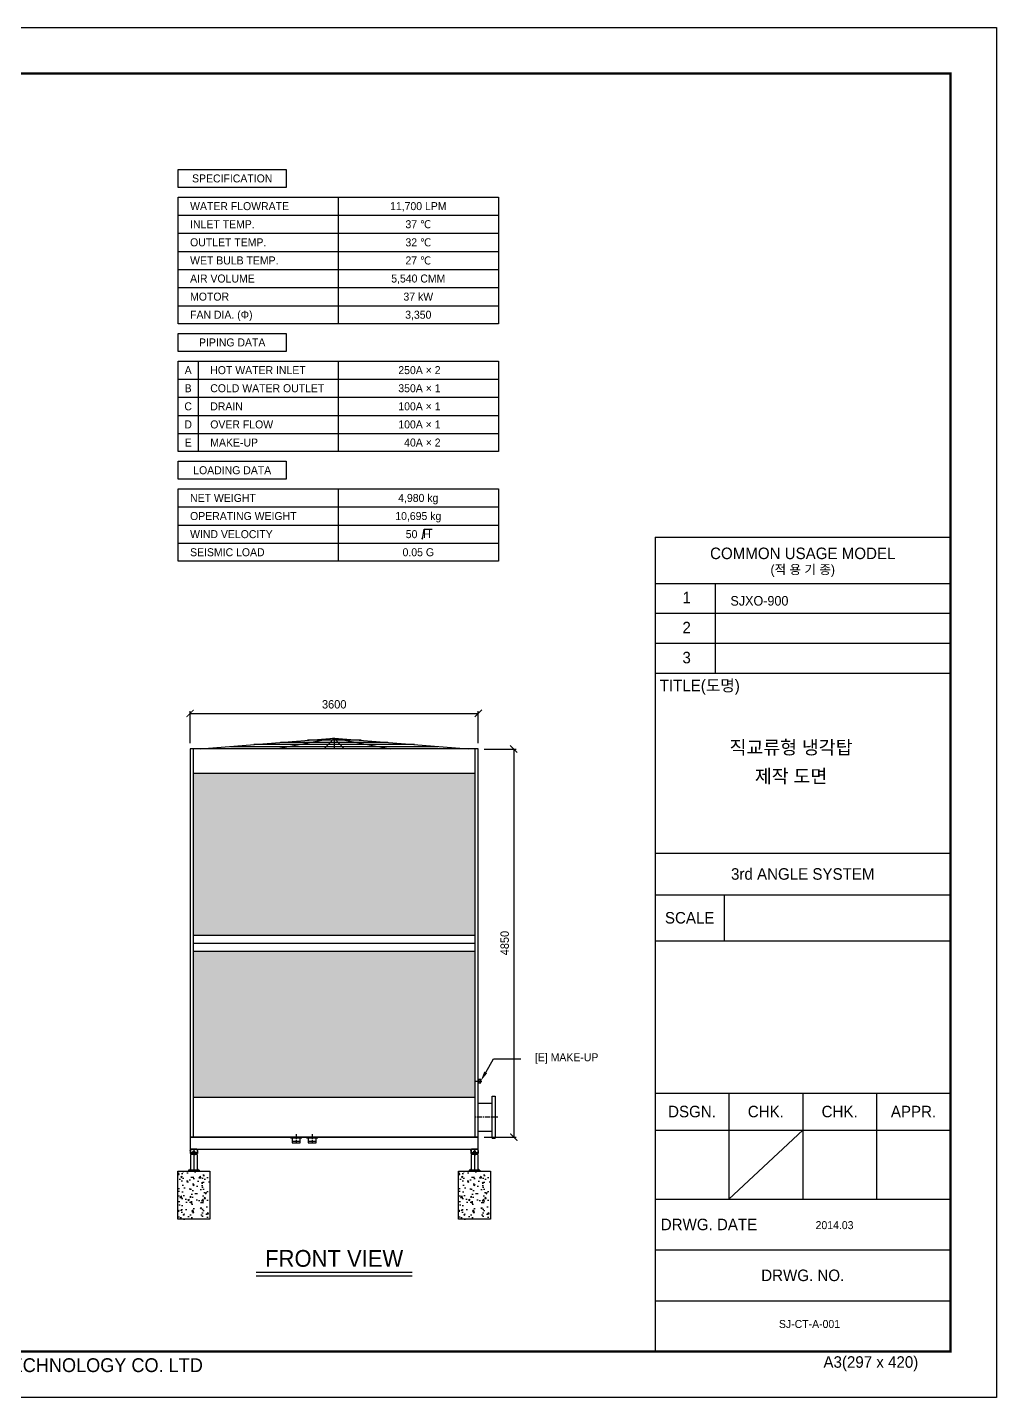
# Model space of a CAD drawing. Header units: millimetres. Extents: x 14797 to 39010, y -1427 to 15695.
# Drawn here: x 26904 to 39010, y -1427 to 15695 of the extents above; entities that cross this region are included whole.
import ezdxf
from ezdxf.enums import TextEntityAlignment as Align

# ---------------------------------------------------------------- set-up
doc = ezdxf.new("R2010")
doc.units = ezdxf.units.MM
doc.linetypes.add('CENTER', pattern=[2, 1.25, -0.25, 0.25, -0.25])
doc.layers.get('DEFPOINTS').update_dxf_attribs({"color": 143})
for name, color, linetype in [('CENTER', 1, 'CENTER'), ('냉각탑_box', 1, 'Continuous'), ('냉각탑_dim', 1, 'Continuous'), ('냉각탑_form', 1, 'Continuous'), ('냉각탑_text', 3, 'Continuous')]:
    doc.layers.add(name, color=color, linetype=linetype)
doc.styles.add('HY울릉도L', font='')
doc.styles.add('돋움', font='')
doc.styles.get('HY울릉도L').set_extended_font_data('HY울릉도L')
doc.styles.get('돋움').set_extended_font_data('Dotum')
doc.dimstyles.new('성지DIM', dxfattribs={"dimtxt": 3.5, "dimasz": 3, "dimexe": 1, "dimexo": 2.5, "dimgap": 2, "dimtad": 1, "dimdec": 0, "dimzin": 3, "dimdsep": 46, "dimtxsty": 'HY울릉도L', "dimblk": 'ARCHTICK', "dimcen": -2, "dimclrd": 256, "dimclre": 256, "dimclrt": 7, "dimadec": 0, "dimazin": 0, "dimtfac": 1, "dimtdec": 0, "dimtofl": 0, "dimtmove": 0, "dimatfit": 3, "dimfxl": 0, "dimtolj": 1, "dimtzin": 0, "dimlwe": -1, "dimarcsym": 0})

# ---------------------------------------------------------------- blocks, each defined once
blk = doc.blocks.new('냉각탑form')
at = {"layer": 'DEFPOINTS'}
blk.add_lwpolyline([(0, 297.07), (420.1, 297.07), (420.1, 0), (0, 0)], close=True, dxfattribs=at)
at = {"layer": '냉각탑_form'}
for p, q in [((346.08, 186.55), (346.08, 10)), ((346.08, 186.55), (410.1, 186.55)), ((346.08, 186.55), (410.1, 186.55)), ((346.08, 176.54), (410.1, 176.54)), ((359.09, 176.54), (359.09, 157.04)), ((346.08, 170.04), (410.1, 170.04)), ((346.08, 163.54), (410.1, 163.54)), ((346.08, 157.04), (410.1, 157.04)), ((346.08, 157.04), (410.1, 157.04)), ((346.08, 118.03), (410.1, 118.03)), ((346.08, 109.03), (410.1, 109.03)), ((361.09, 109.03), (361.09, 99.02)), ((346.08, 99.02), (410.1, 99.02)), ((346.08, 66.02), (410.1, 66.02)), ((362.09, 66.02), (362.09, 43.01)), ((378.09, 66.02), (378.09, 43.01)), ((394.1, 66.02), (394.1, 43.01)), ((346.08, 58.01), (410.1, 58.01)), ((378.09, 58.01), (362.09, 43.01)), ((346.08, 43.01), (410.1, 43.01)), ((346.08, 32.01), (410.1, 32.01)), ((346.08, 21.01), (410.1, 21.01))]:
    blk.add_line(p, q, dxfattribs=at)
at = {"layer": '냉각탑_form', "const_width": 0.5}
blk.add_lwpolyline([(10, 287.07), (10, 10), (410.1, 10), (410.1, 287.07)], close=True, dxfattribs=at)
at = {"layer": '냉각탑_form', "style": '돋움'}
for s, height, p in [('COMMON USAGE MODEL', 2.5006, (378.09, 183.04)), ('(적 용 기 종)', 2, (378.09, 179.54)), ('3rd ANGLE SYSTEM', 2.5006, (378.09, 113.53)), ('SCALE', 2.501, (353.59, 104.03)), ('DSGN.', 2.501, (354.09, 62.02)), ('CHK.', 2.501, (370.09, 62.02)), ('CHK.', 2.501, (386.09, 62.02)), ('APPR.', 2.501, (402.1, 62.02)), ('DRWG. NO.', 2.501, (378.09, 26.51))]:
    blk.add_text(s, height=height, dxfattribs=at).set_placement(p, align=Align.MIDDLE_CENTER)
for s, height, p in [('1', 2.5, (352.02, 172.2)), ('2', 2.5, (352.02, 165.7)), ('3', 2.5, (352.02, 159.2)), ('TITLE(도명)', 2.501, (347.09, 153.14)), ('DRWG. DATE', 2.501, (347.32, 36.29)), ('A3(297 x 420)', 2.5006, (382.58, 6.47)), ('SUNG JI AIR-CONDITIONING TECHNOLOGY CO. LTD', 3.0007, (149.5, 5.53))]:
    blk.add_text(s, height=height, dxfattribs=at).set_placement(p)
blk = doc.blocks.new('_ArchTick')
at = {"color": 0, "linetype": 'ByBlock', "const_width": 0.15}
blk.add_lwpolyline([(-0.5, -0.5), (0.5, 0.5)], dxfattribs=at)
blk = doc.blocks.new('*D22')
at = {"layer": 'DEFPOINTS', "color": 0, "transparency": 16777216}
for p in [(32536, 7123), (28936, 6678), (32536, 6678)]:
    blk.add_point(p, dxfattribs=at)
at = {"layer": '냉각탑_dim', "transparency": 16777216}
for p, q in [((28936, 6753), (28936, 7153)), ((32536, 6753), (32536, 7153))]:
    blk.add_line(p, q, dxfattribs=at)
at = {"layer": '냉각탑_dim', "lineweight": -2, "transparency": 16777216}
blk.add_line((28936, 7123), (32536, 7123), dxfattribs=at)
at = {"layer": '냉각탑_dim', "lineweight": -2, "transparency": 16777216, "xscale": 90, "yscale": 90, "zscale": 90, "rotation": 180}
blk.add_blockref('_ArchTick', (28936, 7123), dxfattribs=at)
at = {"layer": '냉각탑_dim', "lineweight": -2, "transparency": 16777216, "xscale": 90, "yscale": 90, "zscale": 90}
blk.add_blockref('_ArchTick', (32536, 7123), dxfattribs=at)
at = {"layer": '냉각탑_dim', "color": 7, "transparency": 16777216, "insert": (30736, 7236), "char_height": 105, "attachment_point": 5, "style": 'HY울릉도L'}
blk.add_mtext('\\A1;3600', dxfattribs=at)
blk = doc.blocks.new('*D23')
at = {"layer": 'DEFPOINTS', "color": 0, "transparency": 16777216}
for p in [(32536, 6678), (32536, 1828), (32979, 1828)]:
    blk.add_point(p, dxfattribs=at)
at = {"layer": '냉각탑_dim', "transparency": 16777216}
for p, q in [((32611, 6678), (33009, 6678)), ((32611, 1828), (33009, 1828))]:
    blk.add_line(p, q, dxfattribs=at)
at = {"layer": '냉각탑_dim', "lineweight": -2, "transparency": 16777216}
blk.add_line((32979, 6678), (32979, 1828), dxfattribs=at)
at = {"layer": '냉각탑_dim', "lineweight": -2, "transparency": 16777216, "xscale": 90, "yscale": 90, "zscale": 90}
for p, rotation in [((32979, 6678), 90), ((32979, 1828), 270)]:
    blk.add_blockref('_ArchTick', p, dxfattribs=dict(at, rotation=rotation))
at = {"layer": '냉각탑_dim', "color": 7, "transparency": 16777216, "insert": (32866, 4253), "char_height": 105, "attachment_point": 5, "rotation": 90, "style": 'HY울릉도L'}
blk.add_mtext('\\A1;4850', dxfattribs=at)
blk = doc.blocks.new('A$C6ABE2FCF')
for p, q in [((18, 284), (18, 231)), ((18, 284), (112, 284)), ((112, 281), (18, 281)), ((18, 268), (18, 271)), ((112, 231), (18, 231)), ((23, 281), (23, 236)), ((107, 236), (23, 236)), ((107, 218), (23, 218)), ((23, 218), (23, 23)), ((102, 284), (28, 284)), ((47, 246), (47, 236)), ((65, 236), (47, 236)), ((47, 228), (47, 218)), ((65, 218), (47, 218)), ((52, 249), (78, 249)), ((73, 236), (52, 236)), ((52, 231), (78, 231)), ((73, 218), (52, 218)), ((56, 246), (56, 236)), ((56, 228), (56, 218)), ((59, 249), (59, 263)), ((59, 249), (59, 263)), ((59, 263), (72, 263)), ((59, 218), (59, 231)), ((59, 231), (59, 218)), ((59, 218), (59, 231)), ((60, 263), (60, 249)), ((65, 236), (82, 236)), ((65, 236), (83, 236)), ((65, 218), (65, 23)), ((65, 218), (82, 218)), ((65, 218), (83, 218)), ((71, 263), (71, 249)), ((71, 218), (71, 231)), ((71, 231), (71, 218)), ((71, 218), (71, 231)), ((72, 249), (72, 263)), ((72, 249), (72, 263)), ((74, 246), (74, 236)), ((74, 228), (74, 218)), ((83, 246), (83, 236)), ((83, 228), (83, 218)), ((107, 281), (107, 236)), ((107, 218), (107, 23)), ((112, 268), (112, 284)), ((112, 268), (112, 231)), ((130, 23), (0, 23)), ((0, 23), (0, 9)), ((130, 9), (0, 9)), ((130, 23), (130, 9))]:
    blk.add_line(p, q)
for centre, radius, start, end in [((52, 245), 4.38, 17.2184, 162.7816), ((52, 227), 4.38, 17.2184, 162.7816), ((65, 234), 15, 90.4828, 127.3884), ((65, 216), 15, 90.4828, 127.3884), ((65, 234), 15, 52.6116, 89.5172), ((65, 216), 15, 52.6116, 89.5172), ((78, 245), 4.38, 17.2184, 162.7816), ((78, 227), 4.38, 17.2184, 162.7816)]:
    blk.add_arc(centre, radius, start, end)
at = {"layer": 'CENTER'}
for p, q in [((65, 279), (65, 0)), ((20, 39), (20, 0)), ((110, 39), (110, 0))]:
    blk.add_line(p, q, dxfattribs=at)
blk = doc.blocks.new('A$C036B6841')
at = {"color": 3}
for p, q in [((0, 0), (650, 53.1)), ((1153, 10.6), (147, 10.6)), ((1040, 21.2), (260, 21.2)), ((650, 53.1), (379, 0)), ((910, 31.8), (390, 31.8)), ((780, 42.4), (520, 42.4)), ((650, 53.1), (601.1, 0)), ((650, 53.1), (1300, 0)), ((650, 53.1), (698.9, 0)), ((650, 53.1), (921, 0))]:
    blk.add_line(p, q, dxfattribs=at)
at = {"layer": 'DEFPOINTS'}
blk.add_line((650, 53.1), (650, 0), dxfattribs=at)

msp = doc.modelspace()

# ---------------------------------------------------------------- hatches: boundary and pattern name
h = msp.add_hatch()
h.set_pattern_fill('HONEY', color=1, scale=7.6, angle=90)
h.set_pattern_definition([(90, (3320.992, -326.304), (-20.897193, 36.195), [24.13, -48.26]), (210, (3320.992, -326.304), (-20.897193, -36.195), [24.13, -48.26]), (150, (3320.992, -326.304), (-41.794386, 8e-08), [-48.26, 24.13])])
h.paths.add_polyline_path([(28975.8, 6378.2), (28975.8, 4353.2), (32495.8, 4353.2), (32495.8, 6378.2)])
h.paths.add_polyline_path([(32495.8, 2328.2), (32495.8, 4153.2), (28975.8, 4153.2), (28975.8, 2328.2)])
h = msp.add_hatch()
h.set_pattern_fill('AR-CONC', color=8)
h.set_pattern_definition([(50, (-19554.4, -4267.41), (182.18467, -15.9391), [19.05, -209.55]), (355, (-19554.4, -4267.41), (-35.2434, 191.05685), [15.24, -167.6406]), (100.45144, (-19539.22, -4268.74), (146.94125, 175.11775), [16.19, -178.09024]), (46.1842, (-19554.4, -4216.61), (271.079, -42.0423), [28.575, -314.325]), (96.63556, (-19531.82, -4220.12), (237.4041, 247.4261), [24.285, -267.1356]), (351.18415, (-19554.4, -4216.6), (237.4041, 247.4261), [22.86, -251.4597]), (21, (-19529, -4229.31), (151.6144, -102.2652), [19.05, -209.55]), (326, (-19529, -4229.31), (61.802, 184.188), [15.24, -167.64]), (71.45144, (-19516.37, -4237.84), (213.4164, 81.9228), [16.19, -178.08994]), (37.5, (-19554.406, -4267.41), (3.0886, 84.55504), [0, -165.608, 0, -170.18, 0, -168.275]), (7.5, (-19554.41, -4267.41), (66.81966, 100.18057), [0, -97.028, 0, -161.798, 0, -64.135]), (327.5, (-19611.05, -4267.41), (135.590595, -5.72874), [0, -63.5, 0, -198.12, 0, -262.89]), (317.5, (-19636.45, -4267.41), (148.12918, 25.4265), [0, -82.55, 0, -131.572, 0, -186.69])])
h.paths.add_polyline_path([(29182.7, 1403.2), (28782.7, 1403.2), (28782.7, 803.2), (29182.7, 803.2)])
h = msp.add_hatch()
h.set_pattern_fill('AR-CONC', color=8)
h.set_pattern_definition([(50, (-16048.2, -4267.41), (182.18467, -15.9391), [19.05, -209.55]), (355, (-16048.2, -4267.41), (-35.2434, 191.05685), [15.24, -167.6406]), (100.45144, (-16033.01, -4268.74), (146.94125, 175.11775), [16.19, -178.09024]), (46.1842, (-16048.2, -4216.61), (271.079, -42.0423), [28.575, -314.325]), (96.63556, (-16025.6, -4220.12), (237.4041, 247.4261), [24.285, -267.1356]), (351.18415, (-16048.2, -4216.6), (237.4041, 247.4261), [22.86, -251.4597]), (21, (-16022.8, -4229.31), (151.6144, -102.2652), [19.05, -209.55]), (326, (-16022.8, -4229.31), (61.802, 184.188), [15.24, -167.64]), (71.45144, (-16010.16, -4237.84), (213.4164, 81.9228), [16.19, -178.08994]), (37.5, (-16048.196, -4267.41), (3.0886, 84.55504), [0, -165.608, 0, -170.18, 0, -168.275]), (7.5, (-16048.2, -4267.41), (66.81966, 100.18057), [0, -97.028, 0, -161.798, 0, -64.135]), (327.5, (-16104.84, -4267.41), (135.590595, -5.72874), [0, -63.5, 0, -198.12, 0, -262.89]), (317.5, (-16130.24, -4267.41), (148.12918, 25.4265), [0, -82.55, 0, -131.572, 0, -186.69])])
h.paths.add_polyline_path([(32688.9, 1403.2), (32288.9, 1403.2), (32288.9, 803.2), (32688.9, 803.2)])

# ---------------------------------------------------------------- linework, layer by layer
at = {"color": 3}
for p, q in [((28935.8, 6678.2), (28935.8, 1828.2)), ((32535.8, 6678.2), (28935.8, 6678.2)), ((28975.8, 6678.2), (28975.8, 1828.2)), ((32495.8, 1828.2), (32495.8, 6678.2)), ((32535.8, 1828.2), (32535.8, 6678.2)), ((28975.8, 6378.2), (32495.8, 6378.2)), ((28975.8, 4353.2), (32495.8, 4353.2)), ((28975.8, 4253.2), (32495.8, 4253.2)), ((28975.8, 4153.2), (32495.8, 4153.2)), ((32565.8, 2548.2), (32535.8, 2548.2)), ((32535.8, 2508.2), (32565.8, 2508.2)), ((32545.8, 2508.2), (32545.8, 2548.2)), ((32565.8, 2508.2), (32565.8, 2548.2)), ((28975.8, 2328.2), (32495.8, 2328.2)), ((32535.8, 2253.2), (32710.8, 2253.2)), ((32710.8, 1815.7), (32710.8, 2340.7)), ((32710.8, 2340.7), (32745.8, 2340.7)), ((32745.8, 2340.7), (32745.8, 1815.7)), ((32535.8, 1903.2), (32710.8, 1903.2)), ((28935.8, 1828.2), (32535.8, 1828.2)), ((30190.8, 1828.2), (30190.8, 1818.2)), ((30190.8, 1818.2), (30330.8, 1818.2)), ((30210.8, 1818.2), (30210.8, 1758.2)), ((30210.8, 1778.2), (30310.8, 1778.2)), ((30210.8, 1758.2), (30310.8, 1758.2)), ((30310.8, 1758.2), (30310.8, 1818.2)), ((30330.8, 1818.2), (30330.8, 1828.2)), ((30390.8, 1828.2), (30390.8, 1818.2)), ((30390.8, 1818.2), (30530.8, 1818.2)), ((30410.8, 1818.2), (30410.8, 1758.2)), ((30410.8, 1778.2), (30510.8, 1778.2)), ((30410.8, 1758.2), (30510.8, 1758.2)), ((30510.8, 1758.2), (30510.8, 1818.2)), ((30530.8, 1818.2), (30530.8, 1828.2)), ((32710.8, 1815.7), (32745.8, 1815.7))]:
    msp.add_line(p, q, dxfattribs=at)
at = {"color": 4}
for p, q in [((28935.8, 1828.2), (28935.8, 1678.2)), ((32535.8, 1828.2), (28935.8, 1828.2)), ((32535.8, 1678.2), (32535.8, 1828.2)), ((28935.8, 1678.2), (32535.8, 1678.2))]:
    msp.add_line(p, q, dxfattribs=at)
at = {"color": 1}
for p, q in [((29760.8, 140.4), (31710.8, 140.4)), ((29760.8, 95.4), (31710.8, 95.4))]:
    msp.add_line(p, q, dxfattribs=at)
at = {"color": 8}
for points in [[(29182.7, 803.2), (28782.7, 803.2), (28782.7, 1403.2), (29182.7, 1403.2)], [(32688.9, 803.2), (32288.9, 803.2), (32288.9, 1403.2), (32688.9, 1403.2)]]:
    msp.add_lwpolyline(points, close=True, dxfattribs=at)
at = {"layer": 'CENTER', "linetype": 'CENTER', "ltscale": 50}
for p, q in [((32491.8, 2528.2), (32579.7, 2528.2)), ((32780.8, 2078.2), (32500.8, 2078.2)), ((30260.8, 1863.9), (30260.8, 1752.3)), ((30460.8, 1863.9), (30460.8, 1752.3))]:
    msp.add_line(p, q, dxfattribs=at)
at = {"layer": '냉각탑_box'}
for p, q in [((30786.1, 13575.3), (30786.1, 11991.9)), ((28785.8, 13349.1), (32786.4, 13349.1)), ((28785.8, 13122.9), (32786.4, 13122.9)), ((28785.8, 12896.7), (32786.4, 12896.7)), ((28785.8, 12670.5), (32786.4, 12670.5)), ((28785.8, 12444.3), (32786.4, 12444.3)), ((28785.8, 12218.1), (32786.4, 12218.1)), ((29037.9, 11525.7), (29037.9, 10394.8)), ((30786.1, 11525.7), (30786.1, 10394.8)), ((28785.8, 11299.5), (32786.4, 11299.5)), ((28785.8, 11073.3), (32786.4, 11073.3)), ((28785.8, 10847.2), (32786.4, 10847.2)), ((28785.8, 10621), (32786.4, 10621)), ((30786.1, 9928.6), (30786.1, 9023.8)), ((28785.8, 9702.4), (32786.4, 9702.4)), ((28785.8, 9476.2), (32786.4, 9476.2)), ((28785.8, 9250), (32786.4, 9250))]:
    msp.add_line(p, q, dxfattribs=at)
for points in [[(28785.8, 13921.5), (30137.9, 13921.5), (30137.9, 13695.3), (28785.8, 13695.3)], [(28785.8, 13575.3), (32786.4, 13575.3), (32786.4, 11991.9), (28785.8, 11991.9)], [(28785.8, 11871.9), (30137.9, 11871.9), (30137.9, 11645.7), (28785.8, 11645.7)], [(28785.8, 11525.7), (32786.4, 11525.7), (32786.4, 10394.8), (28785.8, 10394.8)], [(28785.8, 10274.8), (30137.9, 10274.8), (30137.9, 10048.6), (28785.8, 10048.6)], [(28785.8, 9928.6), (32786.4, 9928.6), (32786.4, 9023.8), (28785.8, 9023.8)]]:
    msp.add_lwpolyline(points, close=True, dxfattribs=at)
at = {"layer": '냉각탑_dim', "linetype": 'ByBlock', "lineweight": -2}
for p, q in [((32628.3, 2636.4), (32727.4, 2808.1)), ((32727.4, 2808.1), (33065.8, 2808.1))]:
    msp.add_line(p, q, dxfattribs=at)
at = {"layer": '냉각탑_dim'}
msp.add_solid([(32646.3, 2626), (32565.8, 2528.2), (32610.2, 2646.8)], dxfattribs=at)
at = {"layer": '냉각탑_text'}
msp.add_lwpolyline([(31826.9, 9319), (31839, 9299.2), (31861.4, 9427), (31961.4, 9427)], dxfattribs=at)

# ---------------------------------------------------------------- block references
at = {"xscale": 2.576923076923076, "yscale": 2.576923076923076, "zscale": 2.576923076923076}
msp.add_blockref('A$C036B6841', (29060.8, 6678.2), dxfattribs=at)
for p in [(28917.7, 1393.9), (32423.9, 1393.9)]:
    msp.add_blockref('A$C6ABE2FCF', p)
at = {"layer": '냉각탑_form', "xscale": 57.63657142857144, "yscale": 57.63657142857144, "zscale": 57.63657142857144}
msp.add_blockref('냉각탑form', (14797, -1426.9), dxfattribs=at)

# ---------------------------------------------------------------- texts
at = {"layer": '냉각탑_text', "style": '돋움'}
for s, height, p in [('SPECIFICATION', 100, (29461.8, 13808.4)), ('11,700 LPM', 100, (31786.3, 13462.2)), ('37 ℃', 100, (31786.3, 13236)), ('32 ℃', 100, (31786.3, 13009.8)), ('27 ℃', 100, (31786.3, 12783.6)), ('5,540 CMM', 100, (31786.3, 12557.4)), ('37 kW', 100, (31786.3, 12331.2)), ('3,350', 100, (31786.3, 12105)), ('PIPING DATA', 100, (29461.8, 11758.8)), ('A', 100, (28911.8, 11412.6)), ('B', 100, (28911.8, 11186.4)), ('C', 100, (28911.8, 10960.2)), ('D', 100, (28911.8, 10734.1)), ('E', 100, (28911.8, 10507.9)), ('LOADING DATA', 100, (29461.8, 10161.7)), ('4,980 kg', 100, (31786.3, 9815.5)), ('10,695 kg', 100, (31786.3, 9589.3)), ('50  H', 100, (31786.3, 9363.1)), ('0.05 G', 100, (31786.3, 9136.9)), ('직교류형 냉각탑', 168, (36442.8, 6698)), ('제작 도면', 168, (36442.8, 6337.8)), ('FRONT VIEW', 210, (30735.8, 312.7)), ('SJ-CT-A-001', 100, (36673.4, -506.9))]:
    msp.add_text(s, height=height, dxfattribs=at).set_placement(p, align=Align.MIDDLE_CENTER)
for s, height, p in [('WATER FLOWRATE', 100, (28935.8, 13462.2)), ('INLET TEMP.', 100, (28935.8, 13236)), ('OUTLET TEMP.', 100, (28935.8, 13009.8)), ('WET BULB TEMP.', 100, (28935.8, 12783.6)), ('AIR VOLUME', 100, (28935.8, 12557.4)), ('MOTOR', 100, (28935.8, 12331.2)), ('FAN DIA. (Φ)', 100, (28935.8, 12105)), ('HOT WATER INLET', 100, (29187.9, 11412.6)), ('COLD WATER OUTLET', 100, (29187.9, 11186.4)), ('DRAIN', 100, (29187.9, 10960.2)), ('OVER FLOW', 100, (29187.9, 10734.1)), ('MAKE-UP', 100, (29187.9, 10507.9)), ('NET WEIGHT', 100, (28935.8, 9815.5)), ('OPERATING WEIGHT', 100, (28935.8, 9589.3)), ('WIND VELOCITY', 100, (28935.8, 9363.1)), ('SEISMIC LOAD', 100, (28935.8, 9136.9)), ('SJXO-900', 120, (35685.6, 8529.9)), ('2014.03', 100, (36749.7, 728.5))]:
    msp.add_text(s, height=height, dxfattribs=at).set_placement(p, align=Align.MIDDLE_LEFT)
for s, p in [('250A × 2', (32064.3, 11412.6)), ('350A × 1', (32064.3, 11186.4)), ('100A × 1', (32064.3, 10960.2)), ('100A × 1', (32064.3, 10734.1)), ('40A × 2', (32064.3, 10507.9)), ('[E] MAKE-UP', (34035.9, 2825.9))]:
    msp.add_text(s, height=100, dxfattribs=at).set_placement(p, align=Align.MIDDLE_RIGHT)

# ---------------------------------------------------------------- dimensions: what is measured, and where the dimension line sits
at = {"layer": '냉각탑_dim'}
dim = msp.add_linear_dim(base=(32535.8, 7123.2), p1=(28935.8, 6678.2), p2=(32535.8, 6678.2), dimstyle='성지DIM', override={"dimscale": 30, "dimtmove": 2}, dxfattribs=at)
dim.commit()
dim.dimension.update_dxf_attribs({"geometry": '*D22', "text_midpoint": (30735.8, 7235.7)})
dim = msp.add_linear_dim(base=(32978.6, 1828.2), p1=(32535.8, 6678.2), p2=(32535.8, 1828.2), angle=90, dimstyle='성지DIM', override={"dimscale": 30, "dimtmove": 2}, dxfattribs=at)
dim.commit()
dim.dimension.update_dxf_attribs({"geometry": '*D23', "text_midpoint": (32866.1, 4253.2)})

doc.saveas('drawing.dxf')
